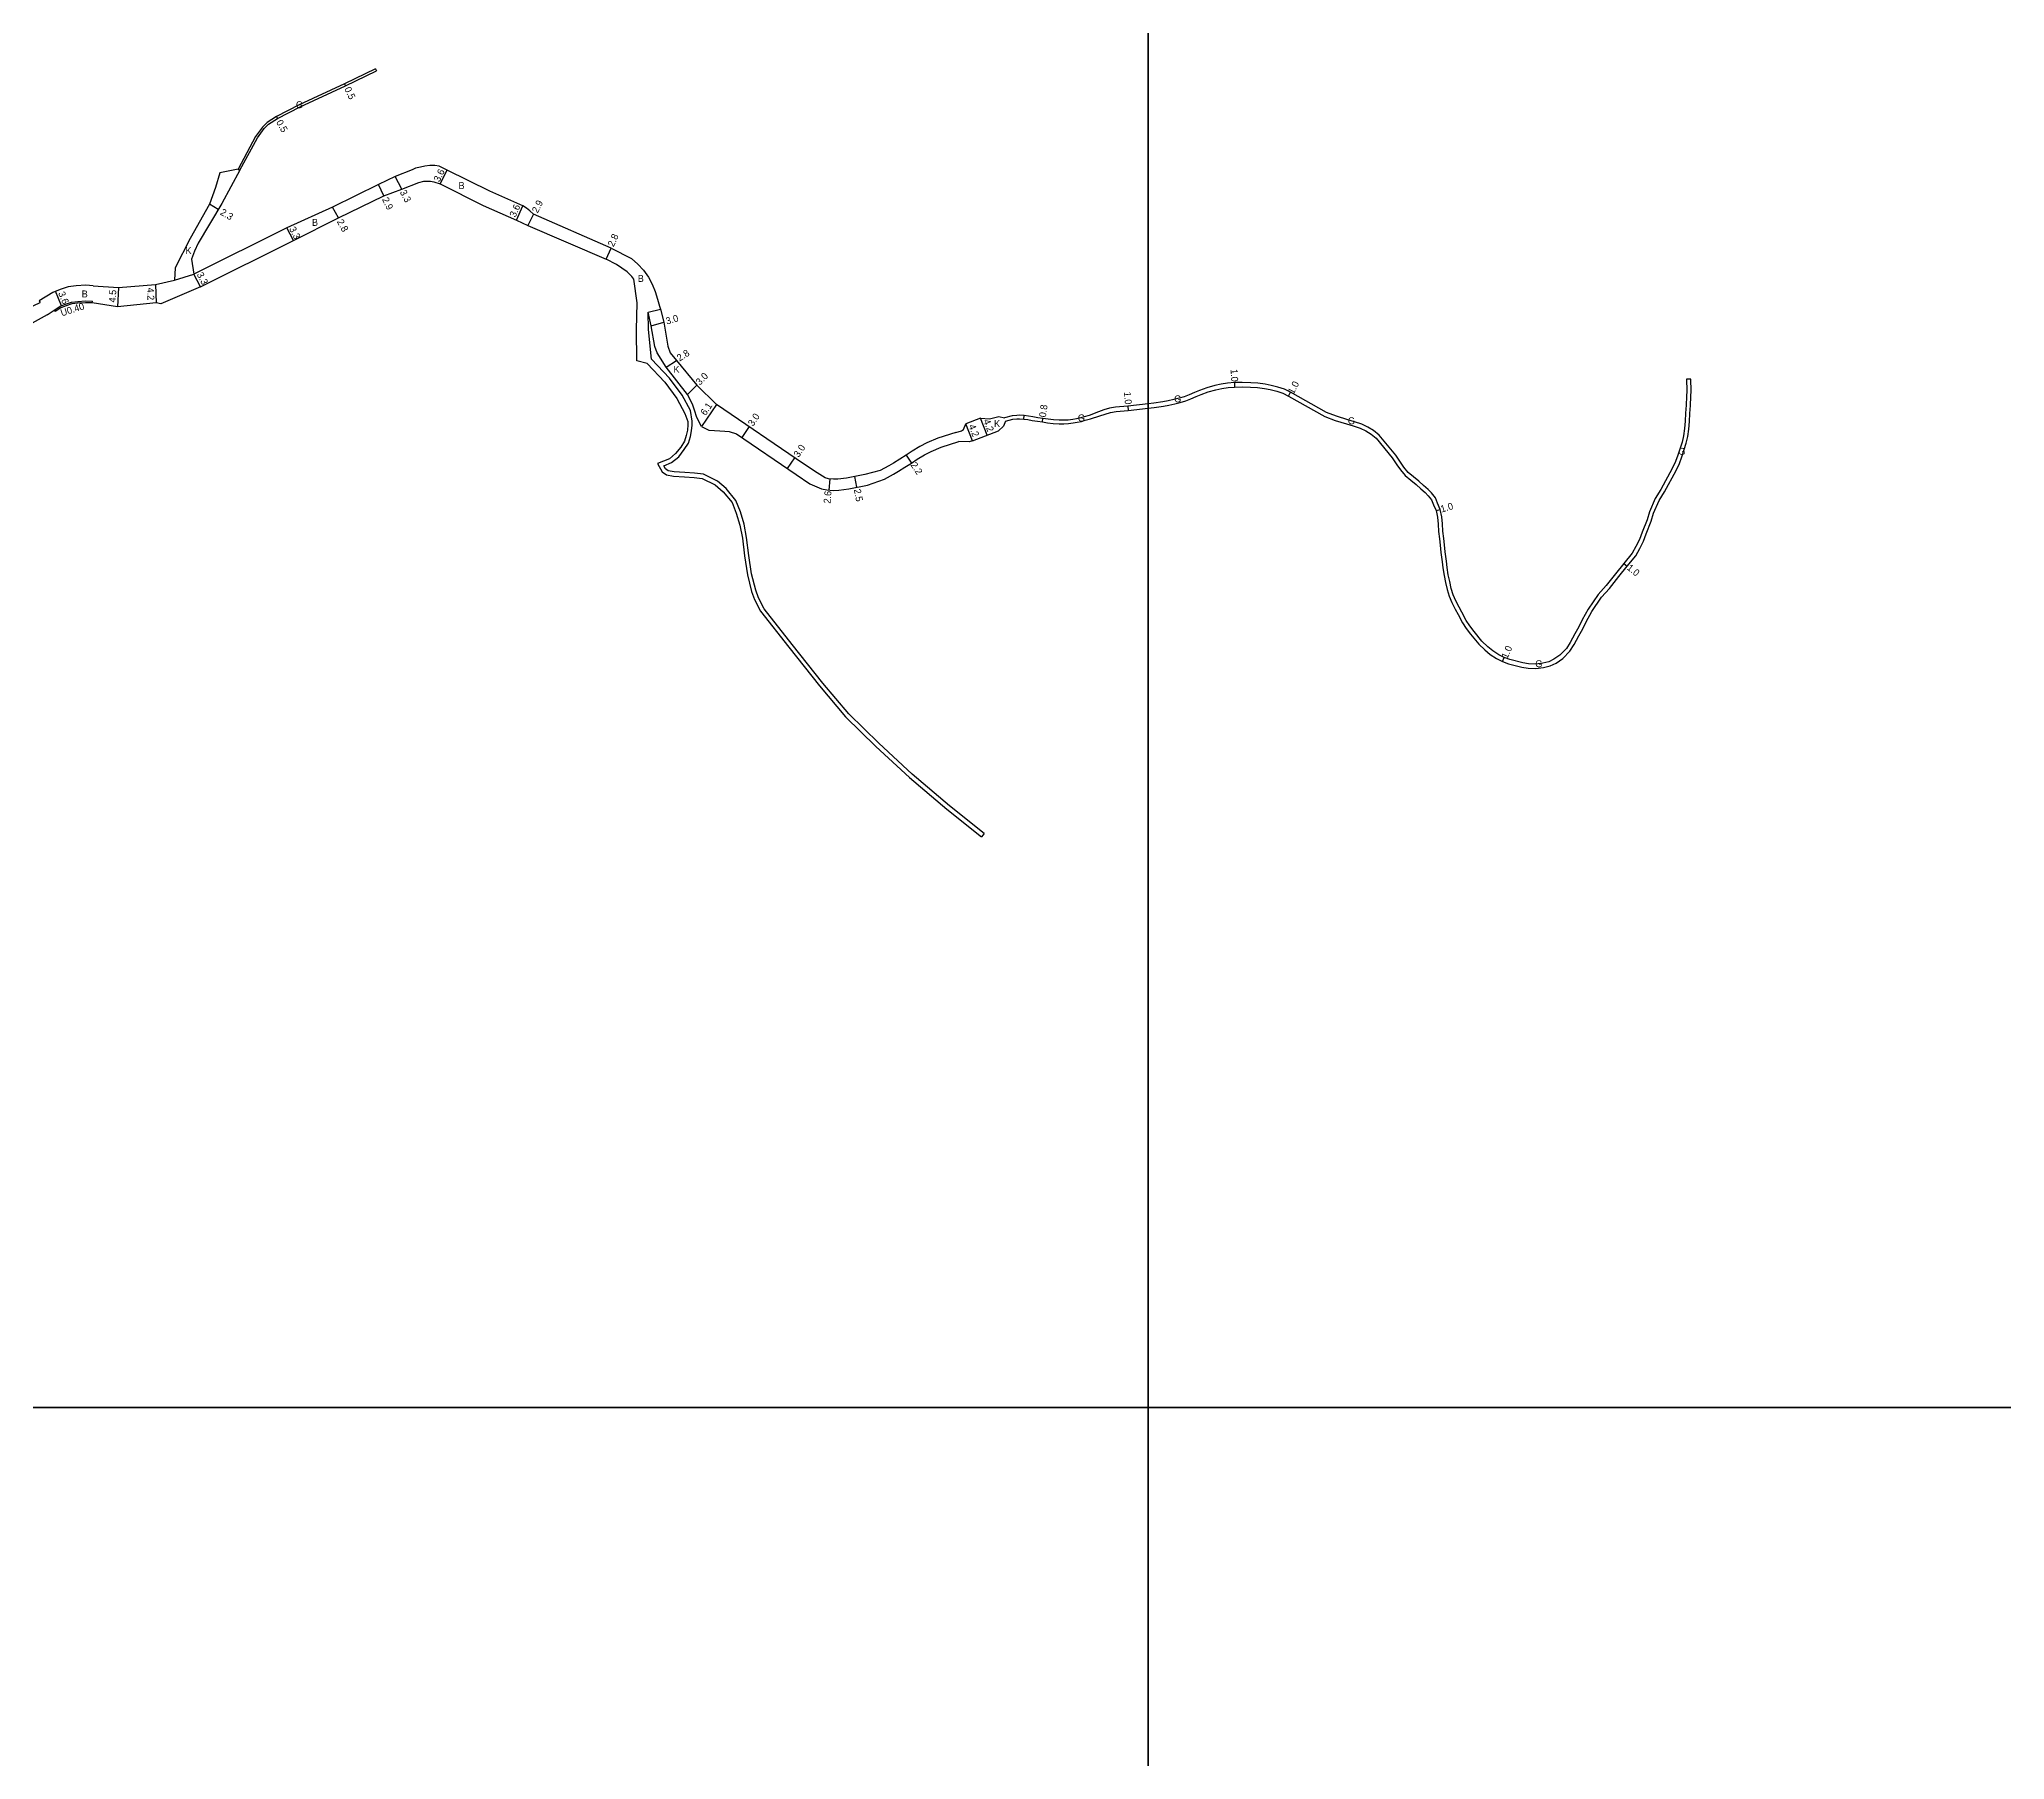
# Model space of a CAD drawing. Header units: metres. Extents: x 0 to 4000, y -96000 to -93000.
# Drawn here: x 2144.6 to 2597.3, y -93681.1 to -93284.8 of the extents above; entities that cross this region are included whole.
import ezdxf

# ---------------------------------------------------------------- set-up
doc = ezdxf.new("R2010")
doc.units = ezdxf.units.M
doc.header["$LTSCALE"] = 2.5
for name, color, linetype in [('側溝・桝', 7, 'Continuous'), ('図郭', 7, 'Continuous'), ('幅員', 7, 'Continuous'), ('舗装', 7, 'Continuous'), ('道路', 7, 'Continuous')]:
    doc.layers.add(name, color=color, linetype=linetype)
doc.styles.get("Standard").update_dxf_attribs({"font": ''})
doc.styles.get('Standard').set_extended_font_data('@MS PGothic')

msp = doc.modelspace()

# ---------------------------------------------------------------- linework, layer by layer
at = {"layer": '側溝・桝'}
for points in [[(2156.75, -93345.58), (2155.24, -93345.52), (2153.44, -93345.59), (2152.07, -93345.78), (2150.75, -93346.2), (2149.55, -93346.7), (2148.21, -93347.57)], [(2147.99, -93347.23), (2148.21, -93347.57)]]:
    msp.add_lwpolyline(points, dxfattribs=at)
at = {"layer": '図郭'}
for points in [[(1600, -93600), (2400, -93600), (2400, -93000), (1600, -93000)], [(2400, -93600), (3200, -93600), (3200, -93000), (2400, -93000)], [(1600, -94200), (2400, -94200), (2400, -93600), (1600, -93600)], [(2400, -94200), (3200, -94200), (3200, -93600), (2400, -93600)]]:
    msp.add_lwpolyline(points, close=True, dxfattribs=at)
at = {"layer": '幅員'}
for points in [[(2214.86, -93295.12), (2215.07, -93295.57)], [(2199.22, -93302.65), (2199.47, -93303.09)], [(2223.94, -93320.88), (2222.67, -93318.27)], [(2228.09, -93319.37), (2226.54, -93316.46)], [(2236.88, -93318.17), (2238.48, -93314.95)], [(2185.78, -93324.01), (2183.8, -93322.84)], [(2213.48, -93325.93), (2212.13, -93323.48)], [(2254.49, -93326.52), (2255.96, -93323.24)], [(2258.41, -93325.12), (2257.11, -93327.72)], [(2203.13, -93331.21), (2201.61, -93328.28)], [(2275.14, -93335.5), (2276.3, -93332.95)], [(2181.71, -93341.85), (2180.19, -93338.93)], [(2149.7, -93346.2), (2148.3, -93342.88)], [(2162.84, -93342), (2162.61, -93346.49)], [(2171.36, -93341.33), (2171.51, -93345.53)], [(2285.51, -93350.83), (2288.39, -93349.99)], [(2288.95, -93360.36), (2291.31, -93358.86)], [(2293.9, -93366.67), (2296.01, -93364.53)], [(2419.84, -93363.93), (2419.9, -93364.93)], [(2432.31, -93367.04), (2432.78, -93366.15)], [(2300.58, -93368.96), (2297.14, -93373.99)], [(2362.91, -93376.02), (2361.38, -93372.11)], [(2375.62, -93372.98), (2375.74, -93372.19)], [(2395.28, -93369.36), (2395.37, -93370.35)], [(2308.05, -93374.05), (2306.36, -93376.53)], [(2359.55, -93377.34), (2358.02, -93373.42)], [(2318.54, -93381.22), (2316.85, -93383.7)], [(2344.23, -93380.61), (2345.45, -93382.44)], [(2326.51, -93388.67), (2326.75, -93386.08)], [(2332.89, -93387.99), (2332.41, -93385.53)], [(2466.3, -93393.41), (2467.26, -93393.12)], [(2509.58, -93405.55), (2510.35, -93406.18)], [(2481.62, -93428.13), (2482.03, -93427.22)]]:
    msp.add_lwpolyline(points, dxfattribs=at)
at = {"layer": '舗装'}
for points in [[(2190.34, -93314.74), (2190.78, -93314.98)], [(2175.74, -93340.32), (2180.19, -93338.93)], [(2284.83, -93347.68), (2287.64, -93347.02)], [(2371.36, -93372.32), (2371.44, -93371.52)]]:
    msp.add_lwpolyline(points, dxfattribs=at)
at = {"layer": '道路'}
for points in [[(2222.01, -93291.66), (2214.86, -93295.12), (2204.42, -93299.97), (2199.22, -93302.65), (2197.07, -93304.03), (2196.01, -93305.07), (2194.4, -93307.26), (2190.34, -93314.74)], [(2190.78, -93314.98), (2194.83, -93307.53), (2196.39, -93305.4), (2197.38, -93304.42), (2199.47, -93303.09), (2204.64, -93300.42), (2215.07, -93295.57), (2222.22, -93292.11)], [(2222.01, -93291.66), (2222.22, -93292.11)], [(2238.48, -93314.95), (2236.68, -93314.09), (2235.67, -93313.92), (2234.56, -93313.95), (2233.41, -93314.08), (2232.39, -93314.28), (2231.25, -93314.56), (2230.48, -93314.89), (2226.54, -93316.46), (2222.67, -93318.27), (2212.13, -93323.48), (2201.61, -93328.28), (2180.19, -93338.93)], [(2190.34, -93314.74), (2186.14, -93315.6), (2185.18, -93319), (2183.8, -93322.84), (2179.31, -93330.74), (2175.87, -93337.49), (2175.74, -93340.32)], [(2190.78, -93314.98), (2186.58, -93322.64), (2181.19, -93331.79), (2180.34, -93333.61), (2179.64, -93335.49), (2180.19, -93338.93)], [(2181.71, -93341.85), (2203.13, -93331.21), (2213.48, -93325.93), (2223.94, -93320.88), (2228.09, -93319.37), (2231.99, -93317.83), (2233.17, -93317.52), (2233.99, -93317.51), (2234.68, -93317.55), (2235.43, -93317.69), (2236.88, -93318.17)], [(2236.88, -93318.17), (2246.84, -93323.1), (2254.49, -93326.52)], [(2255.96, -93323.24), (2248.37, -93319.85), (2238.48, -93314.95)], [(2254.49, -93326.52), (2257.11, -93327.72), (2275.14, -93335.5)], [(2276.3, -93332.95), (2258.41, -93325.12), (2257.53, -93324.33), (2256.82, -93323.72), (2255.96, -93323.24)], [(2281.52, -93340.06), (2281.08, -93339.47), (2279.95, -93338.44), (2278.78, -93337.56), (2277.49, -93336.72), (2275.14, -93335.5)], [(2276.3, -93332.95), (2280.98, -93335.35), (2282.44, -93336.62), (2283.71, -93338.02), (2284.93, -93339.65), (2285.72, -93341.27), (2286.42, -93342.9), (2286.97, -93344.68), (2287.45, -93346.28), (2287.64, -93347.02), (2288.39, -93349.99), (2289.35, -93355.53), (2289.89, -93357.07), (2291.31, -93358.86), (2296.01, -93364.53), (2300.58, -93368.96)], [(2156.97, -93341.59), (2162.84, -93342), (2171.36, -93341.33), (2175.74, -93340.32)], [(2284.57, -93359.49), (2282.2, -93358.93), (2282.12, -93351.78), (2282.25, -93345.58), (2281.52, -93340.06)], [(2140.23, -93347.65), (2144.76, -93345.46)], [(2147.68, -93343.15), (2144.57, -93345.1), (2144.76, -93345.46)], [(2146.36, -93348.29), (2149.37, -93346.34), (2150.61, -93345.82), (2151.98, -93345.39), (2153.41, -93345.2), (2155.24, -93345.12), (2156.81, -93345.19)], [(2156.97, -93341.59), (2155.25, -93341.51), (2153.09, -93341.6), (2151.19, -93341.86), (2149.37, -93342.44), (2147.68, -93343.15)], [(2181.71, -93341.85), (2172.56, -93345.81), (2171.51, -93345.53), (2162.61, -93346.49), (2156.75, -93345.58), (2156.81, -93345.19)], [(2146.36, -93348.29), (2142.26, -93350.62)], [(2285.59, -93358.53), (2284.92, -93351.71), (2284.83, -93347.68)], [(2297.14, -93373.99), (2296.03, -93371.92), (2295.49, -93370.28), (2295.09, -93369.14), (2294.61, -93368.13), (2293.9, -93366.67), (2288.95, -93360.36), (2286.87, -93357.07), (2286.38, -93355.58), (2285.51, -93350.83), (2284.83, -93347.68)], [(2294.53, -93370.35), (2292.64, -93366.82), (2289.72, -93362.93), (2285.59, -93358.53)], [(2284.57, -93359.49), (2288.65, -93363.83), (2291.45, -93367.57), (2293.3, -93371.02)], [(2400, -93369.78), (2401.39, -93369.63), (2403.55, -93369.32), (2404.77, -93369.08), (2406.11, -93368.79), (2407.37, -93368.49), (2408.66, -93368.12), (2409.79, -93367.64), (2411.06, -93367.13), (2412.17, -93366.69), (2413.83, -93366.05), (2415.56, -93365.59), (2416.97, -93365.26), (2418.38, -93365.07), (2419.9, -93364.93), (2421.62, -93364.87), (2423.56, -93364.94), (2425.17, -93365.07), (2426.77, -93365.29), (2428.09, -93365.54), (2429.61, -93365.92), (2431, -93366.37), (2432.31, -93367.04), (2440.66, -93371.74), (2443.05, -93372.62), (2445.67, -93373.44), (2447.24, -93373.9), (2448.8, -93374.39), (2450.14, -93375.06), (2451.36, -93375.79), (2452.52, -93376.75), (2456.23, -93381.25), (2457.26, -93382.82), (2458.1, -93384.04), (2459.2, -93385.3), (2460.48, -93386.41), (2461.69, -93387.41), (2462.77, -93388.39), (2463.76, -93389.24), (2464.47, -93390.01), (2465.28, -93390.95), (2465.75, -93392.05), (2466.3, -93393.41), (2466.61, -93394.94), (2466.76, -93396.51), (2466.89, -93398.2), (2467.07, -93399.93), (2467.25, -93401.38), (2467.42, -93403.01), (2467.69, -93405.18), (2467.85, -93406.6), (2468.14, -93408.38), (2468.49, -93409.95), (2468.85, -93411.6), (2469.33, -93413.14), (2469.97, -93414.58), (2470.72, -93416.11), (2471.37, -93417.29), (2472.41, -93419.22), (2473.27, -93420.52), (2474.27, -93421.83), (2476.14, -93424.13), (2477.54, -93425.5), (2478.8, -93426.54), (2480.26, -93427.45), (2481.62, -93428.13), (2482.98, -93428.66), (2486.09, -93429.45), (2487.5, -93429.72), (2489.32, -93429.77), (2491.07, -93429.55), (2492.59, -93429.17), (2493.96, -93428.52), (2495.49, -93427.44), (2497.12, -93425.77), (2498.09, -93424.26), (2499.18, -93422.23), (2500.1, -93420.63), (2500.88, -93419.01), (2502.22, -93416.63), (2504.41, -93413.36), (2506.23, -93411.32), (2508.39, -93408.6), (2510.35, -93406.18), (2512.33, -93403.78), (2513.24, -93402.11), (2514.06, -93400.42), (2514.69, -93398.75), (2515.85, -93395.83), (2516.41, -93394.02), (2517.67, -93391.09), (2518.92, -93389.05), (2521.61, -93384.15), (2522.41, -93382.51), (2522.95, -93380.99), (2523.49, -93379.35), (2523.95, -93377.87), (2524.28, -93376.33), (2524.5, -93374.63), (2524.66, -93372.9), (2524.78, -93371), (2524.89, -93369.17), (2524.99, -93367.15), (2525.04, -93365.8), (2524.97, -93363.11)], [(2523.97, -93363.14), (2524.04, -93365.8), (2523.99, -93367.1), (2523.9, -93369.12), (2523.79, -93370.94), (2523.66, -93372.82), (2523.5, -93374.52), (2523.29, -93376.16), (2522.98, -93377.62), (2522.54, -93379.05), (2522.01, -93380.66), (2521.49, -93382.12), (2520.72, -93383.69), (2518.06, -93388.55), (2516.78, -93390.62), (2515.47, -93393.67), (2514.91, -93395.5), (2513.76, -93398.39), (2513.14, -93400.02), (2512.35, -93401.65), (2511.49, -93403.22), (2509.58, -93405.55), (2507.61, -93407.98), (2505.47, -93410.68), (2503.62, -93412.74), (2501.36, -93416.11), (2499.99, -93418.55), (2499.21, -93420.16), (2498.3, -93421.75), (2497.23, -93423.75), (2496.33, -93425.15), (2494.84, -93426.68), (2493.46, -93427.65), (2492.25, -93428.22), (2490.89, -93428.57), (2489.28, -93428.76), (2487.61, -93428.72), (2486.31, -93428.47), (2483.29, -93427.71), (2482.03, -93427.22), (2480.75, -93426.58), (2479.39, -93425.72), (2478.21, -93424.75), (2476.88, -93423.45), (2475.05, -93421.21), (2474.08, -93419.94), (2473.27, -93418.71), (2472.25, -93416.81), (2471.61, -93415.65), (2470.87, -93414.16), (2470.27, -93412.79), (2469.81, -93411.34), (2469.47, -93409.74), (2469.12, -93408.19), (2468.84, -93406.47), (2468.68, -93405.07), (2468.42, -93402.9), (2468.25, -93401.27), (2468.06, -93399.81), (2467.89, -93398.11), (2467.75, -93396.42), (2467.6, -93394.8), (2467.26, -93393.12), (2466.67, -93391.67), (2466.14, -93390.42), (2465.22, -93389.34), (2464.46, -93388.52), (2463.44, -93387.65), (2462.35, -93386.65), (2461.13, -93385.65), (2459.91, -93384.59), (2458.89, -93383.43), (2458.09, -93382.26), (2457.03, -93380.65), (2453.23, -93376.04), (2451.93, -93374.97), (2450.62, -93374.18), (2449.18, -93373.46), (2447.53, -93372.94), (2445.96, -93372.48), (2443.37, -93371.68), (2441.09, -93370.83), (2432.78, -93366.15), (2431.38, -93365.44), (2429.89, -93364.96), (2428.31, -93364.56), (2426.93, -93364.3), (2425.28, -93364.08), (2423.62, -93363.94), (2421.62, -93363.87), (2419.84, -93363.93), (2418.27, -93364.07), (2416.79, -93364.28), (2415.32, -93364.62), (2413.52, -93365.1), (2411.81, -93365.76), (2410.68, -93366.2), (2409.41, -93366.72), (2408.32, -93367.18), (2407.11, -93367.52), (2405.88, -93367.82), (2404.57, -93368.1), (2403.38, -93368.34), (2401.27, -93368.64), (2400, -93368.77)], [(2524.97, -93363.11), (2523.97, -93363.14)], [(2293.3, -93371.02), (2293.96, -93372.85), (2293.97, -93373.67), (2293.84, -93374.86), (2293.6, -93376.08), (2293.16, -93377.42), (2292.32, -93378.76), (2291.13, -93380.27), (2289.7, -93381.45), (2286.97, -93382.56), (2288.06, -93384.49), (2289.02, -93385.16), (2290.67, -93385.48), (2293.21, -93385.6), (2295.38, -93385.74), (2297.27, -93386), (2300.22, -93387.48), (2302.09, -93389.04), (2304.15, -93391.56), (2305.12, -93394.01), (2305.93, -93396.77), (2306.51, -93399.75), (2306.99, -93403.85), (2307.67, -93408.19), (2308.64, -93412.01), (2309.28, -93413.88), (2310.69, -93416.57), (2317.2, -93424.88), (2324.25, -93433.75), (2330.28, -93440.93), (2337.25, -93447.71), (2344.99, -93454.89), (2353.58, -93462.14), (2361.61, -93468.53)], [(2362.23, -93467.75), (2354.22, -93461.37), (2345.65, -93454.14), (2337.94, -93446.98), (2331.01, -93440.24), (2325.03, -93433.12), (2317.98, -93424.26), (2311.53, -93416.03), (2310.2, -93413.48), (2309.6, -93411.72), (2308.65, -93407.99), (2307.99, -93403.71), (2307.5, -93399.6), (2306.91, -93396.54), (2306.07, -93393.68), (2305.02, -93391.05), (2302.81, -93388.33), (2300.77, -93386.63), (2297.57, -93385.03), (2295.48, -93384.75), (2293.26, -93384.6), (2290.79, -93384.48), (2289.42, -93384.22), (2288.82, -93383.79), (2288.4, -93383.06), (2290.22, -93382.32), (2291.85, -93380.98), (2293.14, -93379.33), (2294.08, -93377.85), (2294.57, -93376.33), (2294.83, -93375.02), (2294.98, -93373.72), (2294.95, -93372.77), (2294.53, -93370.35)], [(2338.25, -93384.18), (2334.76, -93385.07), (2330.54, -93385.9), (2328.5, -93386.12), (2327.49, -93386.15), (2326.36, -93386.05), (2325.58, -93385.87), (2323.74, -93384.72), (2320.63, -93382.64), (2300.58, -93368.96)], [(2361.38, -93372.11), (2358.02, -93373.42)], [(2361.38, -93372.11), (2363.42, -93372.25), (2365.59, -93371.76), (2366.91, -93372.01)], [(2367.1, -93372.78), (2366.69, -93373.95), (2365.55, -93374.99)], [(2388.56, -93370.62), (2386.42, -93371.48), (2385.27, -93371.81), (2384.47, -93372.06), (2383.5, -93372.26), (2382.61, -93372.43), (2381.58, -93372.57), (2380.57, -93372.59), (2379.49, -93372.6), (2378.2, -93372.52), (2376.93, -93372.36), (2375.74, -93372.19), (2374.6, -93372.02), (2373.42, -93371.82), (2372.42, -93371.65), (2371.44, -93371.52), (2370.39, -93371.45), (2369.71, -93371.46), (2368.69, -93371.57), (2366.91, -93372.01)], [(2367.1, -93372.78), (2368.83, -93372.36), (2369.76, -93372.26), (2370.36, -93372.24), (2371.36, -93372.32), (2372.3, -93372.44), (2373.29, -93372.61), (2374.47, -93372.81), (2375.62, -93372.98), (2376.82, -93373.15), (2378.13, -93373.31), (2379.47, -93373.4), (2380.58, -93373.39), (2381.64, -93373.37), (2382.74, -93373.22), (2383.65, -93373.05), (2384.67, -93372.84), (2385.5, -93372.57), (2386.68, -93372.23), (2388.87, -93371.57)], [(2400, -93368.77), (2395.28, -93369.36), (2392.45, -93369.55), (2391.06, -93369.83), (2389.8, -93370.21), (2388.56, -93370.62)], [(2388.87, -93371.57), (2390.09, -93371.16), (2391.3, -93370.8), (2392.59, -93370.54), (2395.37, -93370.35), (2400, -93369.78)], [(2297.14, -93373.99), (2298.79, -93374.84), (2300.09, -93374.95), (2301.34, -93375.02), (2302.44, -93375.08), (2303.49, -93375.18), (2305.17, -93375.72)], [(2305.17, -93375.72), (2318.89, -93385.09), (2322.08, -93387.22), (2324.74, -93388.35), (2325.96, -93388.62), (2327.4, -93388.75), (2328.7, -93388.72), (2331.02, -93388.35), (2335.33, -93387.51), (2339.29, -93386.12)], [(2355.7, -93375.39), (2351.55, -93376.72), (2349.04, -93377.8), (2347.39, -93378.65), (2345.61, -93379.69), (2344.23, -93380.61), (2342.76, -93381.58), (2341.36, -93382.46), (2340.22, -93383.12), (2338.25, -93384.18)], [(2355.7, -93375.39), (2357.01, -93375.02), (2357.44, -93374.73), (2358.02, -93373.42)], [(2359.55, -93377.34), (2358.76, -93377.57), (2356.38, -93377.48)], [(2359.55, -93377.34), (2365.55, -93374.99)], [(2339.29, -93386.12), (2341.29, -93385.04), (2342.49, -93384.35), (2343.95, -93383.43), (2345.45, -93382.44), (2346.78, -93381.56), (2348.46, -93380.58), (2349.98, -93379.79), (2352.32, -93378.79), (2356.38, -93377.48)], [(2362.23, -93467.75), (2361.61, -93468.53)]]:
    msp.add_lwpolyline(points, dxfattribs=at)

# ---------------------------------------------------------------- texts
at = {"layer": '側溝・桝'}
msp.add_text('U0.40', height=1.6, rotation=17.4777, dxfattribs=at).set_placement((2149.75, -93348.67))
at = {"layer": '幅員'}
for s, rotation, p in [('0.5', 295.3844, (2214.79, -93296.25)), ('0.5', 299.9435, (2199.06, -93303.95)), ('3.6', 63.6414, (2236.73, -93317.84)), ('2.9', 296.1233, (2223.46, -93321.71)), ('3.3', 298.1256, (2227.55, -93320.04)), ('3.6', 65.9486, (2254.24, -93325.96)), ('2.9', 63.3024, (2259.37, -93325.01)), ('2.3', 329.4763, (2186.09, -93325.12)), ('2.8', 298.8718, (2213.06, -93326.83)), ('3.3', 297.3648, (2202.06, -93328.5)), ('2.8', 65.7026, (2276.86, -93332.76)), ('3.3', 297.528, (2180.78, -93338.99)), ('3.6', 292.8182, (2148.87, -93343.33)), ('4.5', 87.0193, (2162.16, -93345.49)), ('4.2', 271.9809, (2169.39, -93342.06)), ('3.0', 16.2497, (2289.13, -93350.56)), ('2.8', 32.3906, (2292.05, -93359.08)), ('3.0', 45.4512, (2296.73, -93364.64)), ('1.0', 273.4942, (2418.97, -93360.85)), ('1.0', 61.8972, (2433.47, -93366.7)), ('1.0', 274.935, (2394.41, -93366.1)), ('6.1', 55.6821, (2298.04, -93371.62)), ('3.0', 55.6744, (2308.98, -93374.1)), ('4.2', 291.3784, (2361.98, -93372.74)), ('0.8', 81.7383, (2376.41, -93371.99)), ('4.2', 291.3784, (2358.59, -93373.89)), ('3.0', 55.6794, (2319.48, -93381.27)), ('2.2', 303.4878, (2345.18, -93382.89)), ('2.6', 84.8163, (2326.8, -93391.82)), ('2.5', 281.0898, (2332.19, -93388.57)), ('1.0', 16.6501, (2467.61, -93393.85)), ('1.0', 320.8477, (2510.12, -93406.81)), ('1.0', 66.1479, (2482.74, -93427.62))]:
    msp.add_text(s, height=1.6, rotation=rotation, dxfattribs=at).set_placement(p)
at = {"layer": '舗装'}
for s, p in [('G', (2203.67, -93300.71)), ('B', (2241.14, -93319.33)), ('B', (2207.37, -93327.81)), ('K', (2178.24, -93334.29)), ('B', (2282.42, -93340.72)), ('B', (2154.33, -93344.3)), ('K', (2290.65, -93361.66)), ('G', (2405.98, -93368.46)), ('K', (2364.49, -93374.16)), ('G', (2383.79, -93372.85)), ('G', (2445.99, -93373.51)), ('G', (2522.11, -93380.55)), ('G', (2489.16, -93429.47))]:
    msp.add_text(s, height=1.6, dxfattribs=at).set_placement(p)

doc.saveas('drawing.dxf')
